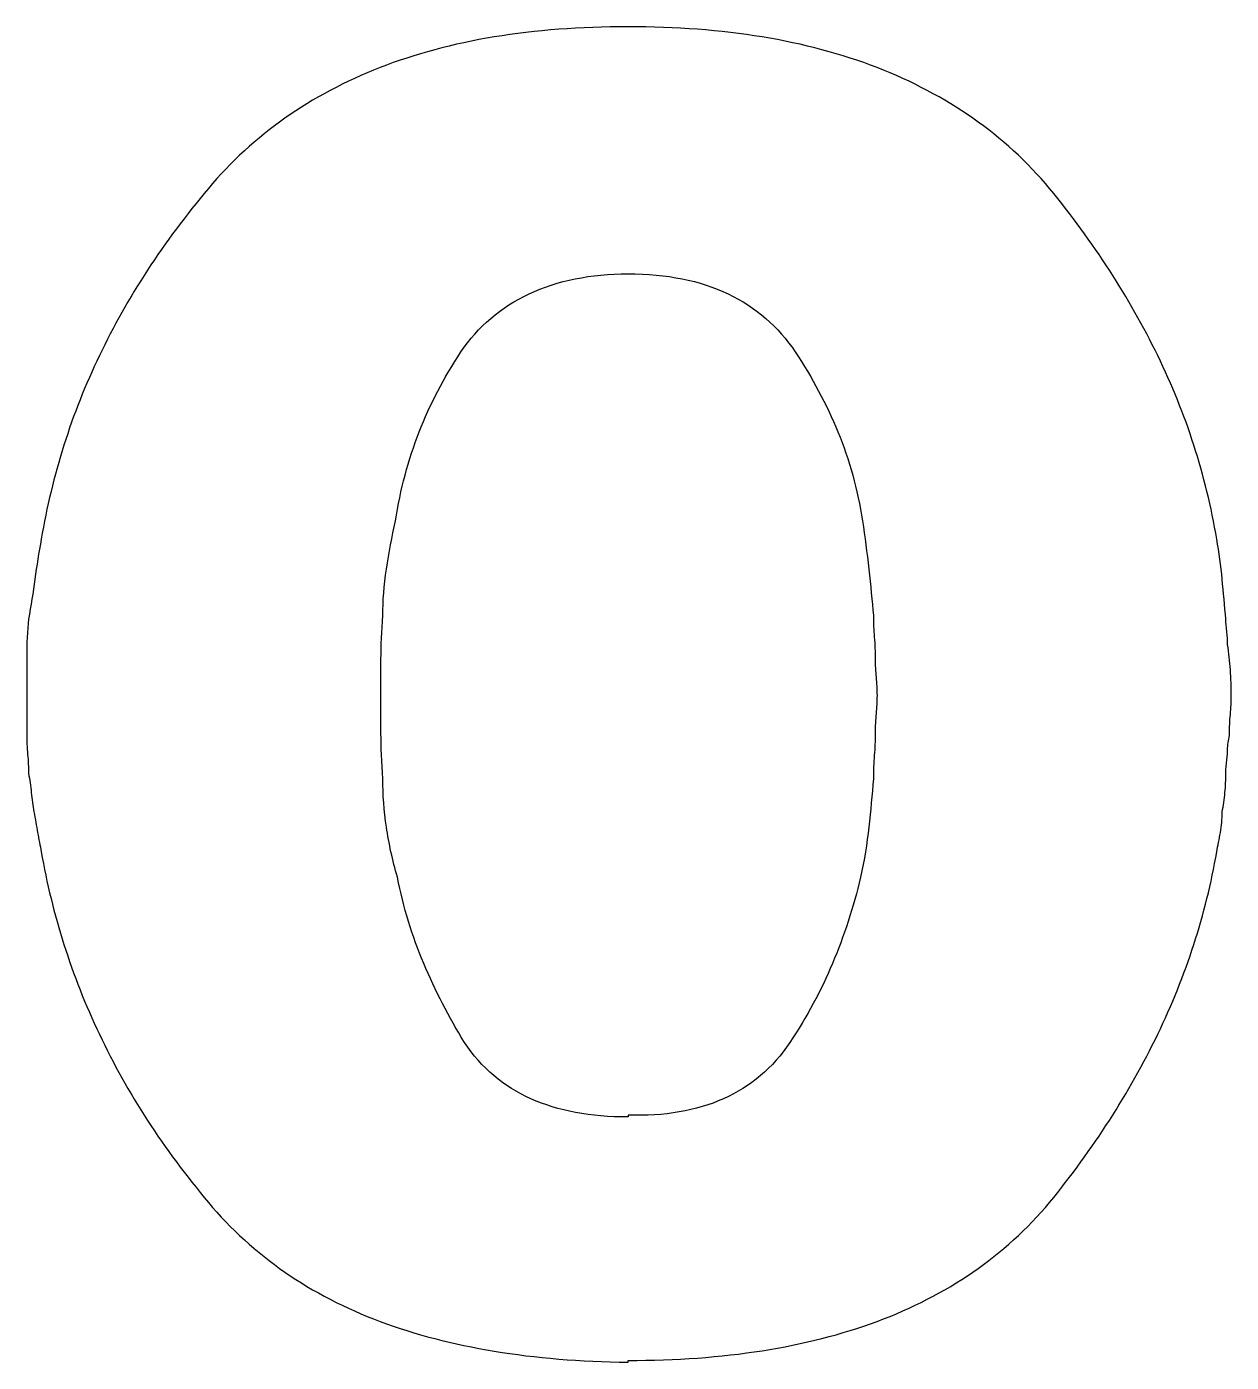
# Model space of a CAD drawing. Header units: millimetres. Extents: x -847 to 848, y -600 to 600.
# Drawn here: x -824.92 to -814.63, y 333.36 to 344.77 of the extents above; entities that cross this region are included whole.
import ezdxf

# ---------------------------------------------------------------- set-up
doc = ezdxf.new("R2010")
doc.units = ezdxf.units.MM
doc.header["$MEASUREMENT"] = 0

msp = doc.modelspace()

# ---------------------------------------------------------------- linework, layer by layer
at = {"color": 250}
for points, knots in [([(-819.7867, 333.3635), (-820.6042, 333.3739), (-821.3104, 333.4903), (-821.9054, 333.7128), (-821.9054, 333.7128), (-822.5005, 333.9353), (-822.9894, 334.2742), (-823.3723, 334.7295), (-823.3723, 334.7295), (-823.7552, 335.1848), (-824.0656, 335.6634), (-824.3036, 336.1653), (-824.3036, 336.1653), (-824.5416, 336.6672), (-824.7072, 337.1872), (-824.8003, 337.7253), (-824.8003, 337.7253), (-824.8107, 337.777), (-824.821, 337.8313), (-824.8314, 337.8883), (-824.8314, 337.8883), (-824.8417, 337.9452), (-824.8521, 338.0047), (-824.8624, 338.0668), (-824.8624, 338.0668), (-824.8728, 338.1185), (-824.8805, 338.1728), (-824.8857, 338.2297), (-824.8857, 338.2297), (-824.8909, 338.2867), (-824.8986, 338.341), (-824.909, 338.3927), (-824.909, 338.3927), (-824.909, 338.4445), (-824.9116, 338.4988), (-824.9167, 338.5557), (-824.9167, 338.5557), (-824.9219, 338.6126), (-824.9245, 338.6721), (-824.9245, 338.7342), (-824.9245, 338.7342), (-824.9245, 338.786), (-824.9245, 338.8403), (-824.9245, 338.8972), (-824.9245, 338.8972), (-824.9245, 338.9541), (-824.9245, 339.0084), (-824.9245, 339.0602), (-824.9245, 339.0602), (-824.9245, 339.174), (-824.9245, 339.2853), (-824.9245, 339.3939), (-824.9245, 339.3939), (-824.9245, 339.5026), (-824.9193, 339.6086), (-824.909, 339.7121), (-824.909, 339.7121), (-824.8883, 339.8259), (-824.8702, 339.9398), (-824.8547, 340.0536), (-824.8547, 340.0536), (-824.8391, 340.1674), (-824.821, 340.2813), (-824.8003, 340.3951), (-824.8003, 340.3951), (-824.7072, 340.9435), (-824.5416, 341.4661), (-824.3036, 341.9628), (-824.3036, 341.9628), (-824.0656, 342.4595), (-823.7552, 342.9356), (-823.3723, 343.3909), (-823.3723, 343.3909), (-822.9894, 343.8462), (-822.5005, 344.1903), (-821.9054, 344.4231), (-821.9054, 344.4231), (-821.3104, 344.6559), (-820.6042, 344.7724), (-819.7867, 344.7724), (-819.7867, 344.7724), (-818.9692, 344.7724), (-818.2603, 344.6559), (-817.6601, 344.4231), (-817.6601, 344.4231), (-817.0599, 344.1903), (-816.5684, 343.8462), (-816.1855, 343.3909), (-816.1855, 343.3909), (-815.813, 342.9356), (-815.5051, 342.4595), (-815.2619, 341.9628), (-815.2619, 341.9628), (-815.0188, 341.4661), (-814.8506, 340.9435), (-814.7575, 340.3951), (-814.7575, 340.3951), (-814.7368, 340.2813), (-814.7212, 340.1674), (-814.7109, 340.0536), (-814.7109, 340.0536), (-814.7005, 339.9398), (-814.6902, 339.8259), (-814.6798, 339.7121), (-814.6798, 339.7121), (-814.6798, 339.6811), (-814.6773, 339.6449), (-814.6721, 339.6035), (-814.6721, 339.6035), (-814.6669, 339.5621), (-814.6643, 339.5258), (-814.6643, 339.4948), (-814.6643, 339.4948), (-814.654, 339.4224), (-814.6462, 339.3499), (-814.641, 339.2775), (-814.641, 339.2775), (-814.6359, 339.2051), (-814.6333, 339.1326), (-814.6333, 339.0602), (-814.6333, 339.0602), (-814.6333, 339.0084), (-814.6359, 338.9541), (-814.641, 338.8972), (-814.641, 338.8972), (-814.6462, 338.8403), (-814.6488, 338.786), (-814.6488, 338.7342), (-814.6488, 338.7342), (-814.6488, 338.7135), (-814.6514, 338.6928), (-814.6566, 338.6721), (-814.6566, 338.6721), (-814.6617, 338.6514), (-814.6643, 338.6307), (-814.6643, 338.61), (-814.6643, 338.61), (-814.6643, 338.579), (-814.6669, 338.5454), (-814.6721, 338.5091), (-814.6721, 338.5091), (-814.6773, 338.4729), (-814.6798, 338.4341), (-814.6798, 338.3927), (-814.6798, 338.3927), (-814.6798, 338.341), (-814.6824, 338.2867), (-814.6876, 338.2297), (-814.6876, 338.2297), (-814.6928, 338.1728), (-814.7005, 338.1185), (-814.7109, 338.0668), (-814.7109, 338.0668), (-814.7109, 338.0047), (-814.7161, 337.9452), (-814.7264, 337.8883), (-814.7264, 337.8883), (-814.7368, 337.8313), (-814.7471, 337.777), (-814.7575, 337.7253), (-814.7575, 337.7253), (-814.8506, 337.1872), (-815.0188, 336.6672), (-815.2619, 336.1653), (-815.2619, 336.1653), (-815.5051, 335.6634), (-815.813, 335.1848), (-816.1855, 334.7295), (-816.1855, 334.7295), (-816.5684, 334.2742), (-817.0599, 333.9353), (-817.6601, 333.7128), (-817.6601, 333.7128), (-818.2603, 333.4903), (-818.9692, 333.3791), (-819.7867, 333.3791), (-819.7867, 333.3791), (-819.7867, 333.3791), (-819.7867, 333.3635), (-819.7867, 333.3635)], [0, 0, 0, 0, 0.0222222, 0.0222222, 0.0222222, 0.0222222, 0.0444444, 0.0444444, 0.0444444, 0.0444444, 0.0666667, 0.0666667, 0.0666667, 0.0666667, 0.0888889, 0.0888889, 0.0888889, 0.0888889, 0.1111111, 0.1111111, 0.1111111, 0.1111111, 0.1333333, 0.1333333, 0.1333333, 0.1333333, 0.1555556, 0.1555556, 0.1555556, 0.1555556, 0.1777778, 0.1777778, 0.1777778, 0.1777778, 0.2, 0.2, 0.2, 0.2, 0.2222222, 0.2222222, 0.2222222, 0.2222222, 0.2444444, 0.2444444, 0.2444444, 0.2444444, 0.2666667, 0.2666667, 0.2666667, 0.2666667, 0.2888889, 0.2888889, 0.2888889, 0.2888889, 0.3111111, 0.3111111, 0.3111111, 0.3111111, 0.3333333, 0.3333333, 0.3333333, 0.3333333, 0.3555556, 0.3555556, 0.3555556, 0.3555556, 0.3777778, 0.3777778, 0.3777778, 0.3777778, 0.4, 0.4, 0.4, 0.4, 0.4222222, 0.4222222, 0.4222222, 0.4222222, 0.4444444, 0.4444444, 0.4444444, 0.4444444, 0.4666667, 0.4666667, 0.4666667, 0.4666667, 0.4888889, 0.4888889, 0.4888889, 0.4888889, 0.5111111, 0.5111111, 0.5111111, 0.5111111, 0.5333333, 0.5333333, 0.5333333, 0.5333333, 0.5555556, 0.5555556, 0.5555556, 0.5555556, 0.5777778, 0.5777778, 0.5777778, 0.5777778, 0.6, 0.6, 0.6, 0.6, 0.6222222, 0.6222222, 0.6222222, 0.6222222, 0.6444444, 0.6444444, 0.6444444, 0.6444444, 0.6666667, 0.6666667, 0.6666667, 0.6666667, 0.6888889, 0.6888889, 0.6888889, 0.6888889, 0.7111111, 0.7111111, 0.7111111, 0.7111111, 0.7333333, 0.7333333, 0.7333333, 0.7333333, 0.7555556, 0.7555556, 0.7555556, 0.7555556, 0.7777778, 0.7777778, 0.7777778, 0.7777778, 0.8, 0.8, 0.8, 0.8, 0.8222222, 0.8222222, 0.8222222, 0.8222222, 0.8444444, 0.8444444, 0.8444444, 0.8444444, 0.8666667, 0.8666667, 0.8666667, 0.8666667, 0.8888889, 0.8888889, 0.8888889, 0.8888889, 0.9111111, 0.9111111, 0.9111111, 0.9111111, 0.9333333, 0.9333333, 0.9333333, 0.9333333, 0.9555556, 0.9555556, 0.9555556, 0.9555556, 0.9777778, 0.9777778, 0.9777778, 0.9777778, 1, 1, 1, 1]), ([(-819.7867, 335.4746), (-819.4762, 335.4642), (-819.2046, 335.5108), (-818.9717, 335.6143), (-818.9717, 335.6143), (-818.7389, 335.7177), (-818.5501, 335.8781), (-818.4052, 336.0954), (-818.4052, 336.0954), (-818.2603, 336.3128), (-818.1387, 336.5378), (-818.0404, 336.7707), (-818.0404, 336.7707), (-817.9421, 337.0035), (-817.8619, 337.2493), (-817.7998, 337.508), (-817.7998, 337.508), (-817.7688, 337.6528), (-817.7455, 337.7951), (-817.73, 337.9348), (-817.73, 337.9348), (-817.7144, 338.0745), (-817.7015, 338.2116), (-817.6912, 338.3462), (-817.6912, 338.3462), (-817.6912, 338.4186), (-817.6886, 338.4859), (-817.6834, 338.5479), (-817.6834, 338.5479), (-817.6782, 338.61), (-817.6756, 338.6721), (-817.6756, 338.7342), (-817.6756, 338.7342), (-817.6756, 338.7963), (-817.673, 338.8532), (-817.6679, 338.905), (-817.6679, 338.905), (-817.6627, 338.9567), (-817.6601, 339.0084), (-817.6601, 339.0602), (-817.6601, 339.0602), (-817.6601, 339.1119), (-817.6627, 339.1637), (-817.6679, 339.2154), (-817.6679, 339.2154), (-817.673, 339.2671), (-817.6756, 339.3189), (-817.6756, 339.3706), (-817.6756, 339.3706), (-817.6756, 339.4327), (-817.6782, 339.4948), (-817.6834, 339.5569), (-817.6834, 339.5569), (-817.6886, 339.619), (-817.6912, 339.6811), (-817.6912, 339.7432), (-817.6912, 339.7432), (-817.7015, 339.8673), (-817.7144, 339.9993), (-817.73, 340.139), (-817.73, 340.139), (-817.7455, 340.2787), (-817.7636, 340.4158), (-817.7843, 340.5503), (-817.7843, 340.5503), (-817.8257, 340.8194), (-817.8955, 341.0729), (-817.9938, 341.3109), (-817.9938, 341.3109), (-818.0921, 341.5489), (-818.2137, 341.7766), (-818.3586, 341.9939), (-818.3586, 341.9939), (-818.5035, 342.2112), (-818.6949, 342.3768), (-818.9329, 342.4906), (-818.9329, 342.4906), (-819.1709, 342.6044), (-819.4555, 342.6613), (-819.7867, 342.6613), (-819.7867, 342.6613), (-820.1074, 342.6613), (-820.3894, 342.6044), (-820.6326, 342.4906), (-820.6326, 342.4906), (-820.8758, 342.3768), (-821.0698, 342.2112), (-821.2147, 341.9939), (-821.2147, 341.9939), (-821.3596, 341.7766), (-821.4786, 341.5489), (-821.5717, 341.3109), (-821.5717, 341.3109), (-821.6648, 341.0729), (-821.7321, 340.8194), (-821.7735, 340.5503), (-821.7735, 340.5503), (-821.8045, 340.4158), (-821.8304, 340.2787), (-821.8511, 340.139), (-821.8511, 340.139), (-821.8718, 339.9993), (-821.8821, 339.8673), (-821.8821, 339.7432), (-821.8821, 339.7432), (-821.8925, 339.6086), (-821.8977, 339.4845), (-821.8977, 339.3706), (-821.8977, 339.3706), (-821.8977, 339.2568), (-821.8977, 339.1533), (-821.8977, 339.0602), (-821.8977, 339.0602), (-821.8977, 338.9567), (-821.8977, 338.848), (-821.8977, 338.7342), (-821.8977, 338.7342), (-821.8977, 338.6204), (-821.8925, 338.491), (-821.8821, 338.3462), (-821.8821, 338.3462), (-821.8821, 338.2116), (-821.8718, 338.0745), (-821.8511, 337.9348), (-821.8511, 337.9348), (-821.8304, 337.7951), (-821.7994, 337.6528), (-821.758, 337.508), (-821.758, 337.508), (-821.7062, 337.2493), (-821.6312, 337.0035), (-821.5329, 336.7707), (-821.5329, 336.7707), (-821.4346, 336.5378), (-821.3182, 336.3128), (-821.1837, 336.0954), (-821.1837, 336.0954), (-821.0388, 335.8781), (-820.8499, 335.7177), (-820.6171, 335.6143), (-820.6171, 335.6143), (-820.3843, 335.5108), (-820.1074, 335.459), (-819.7867, 335.459), (-819.7867, 335.459), (-819.7867, 335.459), (-819.7867, 335.4746), (-819.7867, 335.4746)], [0, 0, 0, 0, 0.027027, 0.027027, 0.027027, 0.027027, 0.0540541, 0.0540541, 0.0540541, 0.0540541, 0.0810811, 0.0810811, 0.0810811, 0.0810811, 0.1081081, 0.1081081, 0.1081081, 0.1081081, 0.1351351, 0.1351351, 0.1351351, 0.1351351, 0.1621622, 0.1621622, 0.1621622, 0.1621622, 0.1891892, 0.1891892, 0.1891892, 0.1891892, 0.2162162, 0.2162162, 0.2162162, 0.2162162, 0.2432432, 0.2432432, 0.2432432, 0.2432432, 0.2702703, 0.2702703, 0.2702703, 0.2702703, 0.2972973, 0.2972973, 0.2972973, 0.2972973, 0.3243243, 0.3243243, 0.3243243, 0.3243243, 0.3513514, 0.3513514, 0.3513514, 0.3513514, 0.3783784, 0.3783784, 0.3783784, 0.3783784, 0.4054054, 0.4054054, 0.4054054, 0.4054054, 0.4324324, 0.4324324, 0.4324324, 0.4324324, 0.4594595, 0.4594595, 0.4594595, 0.4594595, 0.4864865, 0.4864865, 0.4864865, 0.4864865, 0.5135135, 0.5135135, 0.5135135, 0.5135135, 0.5405405, 0.5405405, 0.5405405, 0.5405405, 0.5675676, 0.5675676, 0.5675676, 0.5675676, 0.5945946, 0.5945946, 0.5945946, 0.5945946, 0.6216216, 0.6216216, 0.6216216, 0.6216216, 0.6486486, 0.6486486, 0.6486486, 0.6486486, 0.6756757, 0.6756757, 0.6756757, 0.6756757, 0.7027027, 0.7027027, 0.7027027, 0.7027027, 0.7297297, 0.7297297, 0.7297297, 0.7297297, 0.7567568, 0.7567568, 0.7567568, 0.7567568, 0.7837838, 0.7837838, 0.7837838, 0.7837838, 0.8108108, 0.8108108, 0.8108108, 0.8108108, 0.8378378, 0.8378378, 0.8378378, 0.8378378, 0.8648649, 0.8648649, 0.8648649, 0.8648649, 0.8918919, 0.8918919, 0.8918919, 0.8918919, 0.9189189, 0.9189189, 0.9189189, 0.9189189, 0.9459459, 0.9459459, 0.9459459, 0.9459459, 0.972973, 0.972973, 0.972973, 0.972973, 1, 1, 1, 1])]:
    msp.add_open_spline(points, degree=3, knots=knots, dxfattribs=at)
at = {"color": 250, "lineweight": 5}
for points, knots in [([(-819.7867, 333.3635), (-820.6042, 333.3739), (-821.3104, 333.4903), (-821.9054, 333.7128), (-821.9054, 333.7128), (-822.5005, 333.9353), (-822.9894, 334.2742), (-823.3723, 334.7295), (-823.3723, 334.7295), (-823.7552, 335.1848), (-824.0656, 335.6634), (-824.3036, 336.1653), (-824.3036, 336.1653), (-824.5416, 336.6672), (-824.7072, 337.1872), (-824.8003, 337.7253), (-824.8003, 337.7253), (-824.8107, 337.777), (-824.821, 337.8313), (-824.8314, 337.8883), (-824.8314, 337.8883), (-824.8417, 337.9452), (-824.8521, 338.0047), (-824.8624, 338.0668), (-824.8624, 338.0668), (-824.8728, 338.1185), (-824.8805, 338.1728), (-824.8857, 338.2297), (-824.8857, 338.2297), (-824.8909, 338.2867), (-824.8986, 338.341), (-824.909, 338.3927), (-824.909, 338.3927), (-824.909, 338.4445), (-824.9116, 338.4988), (-824.9167, 338.5557), (-824.9167, 338.5557), (-824.9219, 338.6126), (-824.9245, 338.6721), (-824.9245, 338.7342), (-824.9245, 338.7342), (-824.9245, 338.786), (-824.9245, 338.8403), (-824.9245, 338.8972), (-824.9245, 338.8972), (-824.9245, 338.9541), (-824.9245, 339.0084), (-824.9245, 339.0602), (-824.9245, 339.0602), (-824.9245, 339.174), (-824.9245, 339.2853), (-824.9245, 339.3939), (-824.9245, 339.3939), (-824.9245, 339.5026), (-824.9193, 339.6086), (-824.909, 339.7121), (-824.909, 339.7121), (-824.8883, 339.8259), (-824.8702, 339.9398), (-824.8547, 340.0536), (-824.8547, 340.0536), (-824.8391, 340.1674), (-824.821, 340.2813), (-824.8003, 340.3951), (-824.8003, 340.3951), (-824.7072, 340.9435), (-824.5416, 341.4661), (-824.3036, 341.9628), (-824.3036, 341.9628), (-824.0656, 342.4595), (-823.7552, 342.9356), (-823.3723, 343.3909), (-823.3723, 343.3909), (-822.9894, 343.8462), (-822.5005, 344.1903), (-821.9054, 344.4231), (-821.9054, 344.4231), (-821.3104, 344.6559), (-820.6042, 344.7724), (-819.7867, 344.7724), (-819.7867, 344.7724), (-818.9692, 344.7724), (-818.2603, 344.6559), (-817.6601, 344.4231), (-817.6601, 344.4231), (-817.0599, 344.1903), (-816.5684, 343.8462), (-816.1855, 343.3909), (-816.1855, 343.3909), (-815.813, 342.9356), (-815.5051, 342.4595), (-815.2619, 341.9628), (-815.2619, 341.9628), (-815.0188, 341.4661), (-814.8506, 340.9435), (-814.7575, 340.3951), (-814.7575, 340.3951), (-814.7368, 340.2813), (-814.7212, 340.1674), (-814.7109, 340.0536), (-814.7109, 340.0536), (-814.7005, 339.9398), (-814.6902, 339.8259), (-814.6798, 339.7121), (-814.6798, 339.7121), (-814.6798, 339.6811), (-814.6773, 339.6449), (-814.6721, 339.6035), (-814.6721, 339.6035), (-814.6669, 339.5621), (-814.6643, 339.5258), (-814.6643, 339.4948), (-814.6643, 339.4948), (-814.654, 339.4224), (-814.6462, 339.3499), (-814.641, 339.2775), (-814.641, 339.2775), (-814.6359, 339.2051), (-814.6333, 339.1326), (-814.6333, 339.0602), (-814.6333, 339.0602), (-814.6333, 339.0084), (-814.6359, 338.9541), (-814.641, 338.8972), (-814.641, 338.8972), (-814.6462, 338.8403), (-814.6488, 338.786), (-814.6488, 338.7342), (-814.6488, 338.7342), (-814.6488, 338.7135), (-814.6514, 338.6928), (-814.6566, 338.6721), (-814.6566, 338.6721), (-814.6617, 338.6514), (-814.6643, 338.6307), (-814.6643, 338.61), (-814.6643, 338.61), (-814.6643, 338.579), (-814.6669, 338.5454), (-814.6721, 338.5091), (-814.6721, 338.5091), (-814.6773, 338.4729), (-814.6798, 338.4341), (-814.6798, 338.3927), (-814.6798, 338.3927), (-814.6798, 338.341), (-814.6824, 338.2867), (-814.6876, 338.2297), (-814.6876, 338.2297), (-814.6928, 338.1728), (-814.7005, 338.1185), (-814.7109, 338.0668), (-814.7109, 338.0668), (-814.7109, 338.0047), (-814.7161, 337.9452), (-814.7264, 337.8883), (-814.7264, 337.8883), (-814.7368, 337.8313), (-814.7471, 337.777), (-814.7575, 337.7253), (-814.7575, 337.7253), (-814.8506, 337.1872), (-815.0188, 336.6672), (-815.2619, 336.1653), (-815.2619, 336.1653), (-815.5051, 335.6634), (-815.813, 335.1848), (-816.1855, 334.7295), (-816.1855, 334.7295), (-816.5684, 334.2742), (-817.0599, 333.9353), (-817.6601, 333.7128), (-817.6601, 333.7128), (-818.2603, 333.4903), (-818.9692, 333.3791), (-819.7867, 333.3791), (-819.7867, 333.3791), (-819.7867, 333.3791), (-819.7867, 333.3635), (-819.7867, 333.3635)], [0, 0, 0, 0, 0.0222222, 0.0222222, 0.0222222, 0.0222222, 0.0444444, 0.0444444, 0.0444444, 0.0444444, 0.0666667, 0.0666667, 0.0666667, 0.0666667, 0.0888889, 0.0888889, 0.0888889, 0.0888889, 0.1111111, 0.1111111, 0.1111111, 0.1111111, 0.1333333, 0.1333333, 0.1333333, 0.1333333, 0.1555556, 0.1555556, 0.1555556, 0.1555556, 0.1777778, 0.1777778, 0.1777778, 0.1777778, 0.2, 0.2, 0.2, 0.2, 0.2222222, 0.2222222, 0.2222222, 0.2222222, 0.2444444, 0.2444444, 0.2444444, 0.2444444, 0.2666667, 0.2666667, 0.2666667, 0.2666667, 0.2888889, 0.2888889, 0.2888889, 0.2888889, 0.3111111, 0.3111111, 0.3111111, 0.3111111, 0.3333333, 0.3333333, 0.3333333, 0.3333333, 0.3555556, 0.3555556, 0.3555556, 0.3555556, 0.3777778, 0.3777778, 0.3777778, 0.3777778, 0.4, 0.4, 0.4, 0.4, 0.4222222, 0.4222222, 0.4222222, 0.4222222, 0.4444444, 0.4444444, 0.4444444, 0.4444444, 0.4666667, 0.4666667, 0.4666667, 0.4666667, 0.4888889, 0.4888889, 0.4888889, 0.4888889, 0.5111111, 0.5111111, 0.5111111, 0.5111111, 0.5333333, 0.5333333, 0.5333333, 0.5333333, 0.5555556, 0.5555556, 0.5555556, 0.5555556, 0.5777778, 0.5777778, 0.5777778, 0.5777778, 0.6, 0.6, 0.6, 0.6, 0.6222222, 0.6222222, 0.6222222, 0.6222222, 0.6444444, 0.6444444, 0.6444444, 0.6444444, 0.6666667, 0.6666667, 0.6666667, 0.6666667, 0.6888889, 0.6888889, 0.6888889, 0.6888889, 0.7111111, 0.7111111, 0.7111111, 0.7111111, 0.7333333, 0.7333333, 0.7333333, 0.7333333, 0.7555556, 0.7555556, 0.7555556, 0.7555556, 0.7777778, 0.7777778, 0.7777778, 0.7777778, 0.8, 0.8, 0.8, 0.8, 0.8222222, 0.8222222, 0.8222222, 0.8222222, 0.8444444, 0.8444444, 0.8444444, 0.8444444, 0.8666667, 0.8666667, 0.8666667, 0.8666667, 0.8888889, 0.8888889, 0.8888889, 0.8888889, 0.9111111, 0.9111111, 0.9111111, 0.9111111, 0.9333333, 0.9333333, 0.9333333, 0.9333333, 0.9555556, 0.9555556, 0.9555556, 0.9555556, 0.9777778, 0.9777778, 0.9777778, 0.9777778, 1, 1, 1, 1]), ([(-819.7867, 335.4746), (-819.4762, 335.4642), (-819.2046, 335.5108), (-818.9717, 335.6143), (-818.9717, 335.6143), (-818.7389, 335.7177), (-818.5501, 335.8781), (-818.4052, 336.0954), (-818.4052, 336.0954), (-818.2603, 336.3128), (-818.1387, 336.5378), (-818.0404, 336.7707), (-818.0404, 336.7707), (-817.9421, 337.0035), (-817.8619, 337.2493), (-817.7998, 337.508), (-817.7998, 337.508), (-817.7688, 337.6528), (-817.7455, 337.7951), (-817.73, 337.9348), (-817.73, 337.9348), (-817.7144, 338.0745), (-817.7015, 338.2116), (-817.6912, 338.3462), (-817.6912, 338.3462), (-817.6912, 338.4186), (-817.6886, 338.4859), (-817.6834, 338.5479), (-817.6834, 338.5479), (-817.6782, 338.61), (-817.6756, 338.6721), (-817.6756, 338.7342), (-817.6756, 338.7342), (-817.6756, 338.7963), (-817.673, 338.8532), (-817.6679, 338.905), (-817.6679, 338.905), (-817.6627, 338.9567), (-817.6601, 339.0084), (-817.6601, 339.0602), (-817.6601, 339.0602), (-817.6601, 339.1119), (-817.6627, 339.1637), (-817.6679, 339.2154), (-817.6679, 339.2154), (-817.673, 339.2671), (-817.6756, 339.3189), (-817.6756, 339.3706), (-817.6756, 339.3706), (-817.6756, 339.4327), (-817.6782, 339.4948), (-817.6834, 339.5569), (-817.6834, 339.5569), (-817.6886, 339.619), (-817.6912, 339.6811), (-817.6912, 339.7432), (-817.6912, 339.7432), (-817.7015, 339.8673), (-817.7144, 339.9993), (-817.73, 340.139), (-817.73, 340.139), (-817.7455, 340.2787), (-817.7636, 340.4158), (-817.7843, 340.5503), (-817.7843, 340.5503), (-817.8257, 340.8194), (-817.8955, 341.0729), (-817.9938, 341.3109), (-817.9938, 341.3109), (-818.0921, 341.5489), (-818.2137, 341.7766), (-818.3586, 341.9939), (-818.3586, 341.9939), (-818.5035, 342.2112), (-818.6949, 342.3768), (-818.9329, 342.4906), (-818.9329, 342.4906), (-819.1709, 342.6044), (-819.4555, 342.6613), (-819.7867, 342.6613), (-819.7867, 342.6613), (-820.1074, 342.6613), (-820.3894, 342.6044), (-820.6326, 342.4906), (-820.6326, 342.4906), (-820.8758, 342.3768), (-821.0698, 342.2112), (-821.2147, 341.9939), (-821.2147, 341.9939), (-821.3596, 341.7766), (-821.4786, 341.5489), (-821.5717, 341.3109), (-821.5717, 341.3109), (-821.6648, 341.0729), (-821.7321, 340.8194), (-821.7735, 340.5503), (-821.7735, 340.5503), (-821.8045, 340.4158), (-821.8304, 340.2787), (-821.8511, 340.139), (-821.8511, 340.139), (-821.8718, 339.9993), (-821.8821, 339.8673), (-821.8821, 339.7432), (-821.8821, 339.7432), (-821.8925, 339.6086), (-821.8977, 339.4845), (-821.8977, 339.3706), (-821.8977, 339.3706), (-821.8977, 339.2568), (-821.8977, 339.1533), (-821.8977, 339.0602), (-821.8977, 339.0602), (-821.8977, 338.9567), (-821.8977, 338.848), (-821.8977, 338.7342), (-821.8977, 338.7342), (-821.8977, 338.6204), (-821.8925, 338.491), (-821.8821, 338.3462), (-821.8821, 338.3462), (-821.8821, 338.2116), (-821.8718, 338.0745), (-821.8511, 337.9348), (-821.8511, 337.9348), (-821.8304, 337.7951), (-821.7994, 337.6528), (-821.758, 337.508), (-821.758, 337.508), (-821.7062, 337.2493), (-821.6312, 337.0035), (-821.5329, 336.7707), (-821.5329, 336.7707), (-821.4346, 336.5378), (-821.3182, 336.3128), (-821.1837, 336.0954), (-821.1837, 336.0954), (-821.0388, 335.8781), (-820.8499, 335.7177), (-820.6171, 335.6143), (-820.6171, 335.6143), (-820.3843, 335.5108), (-820.1074, 335.459), (-819.7867, 335.459), (-819.7867, 335.459), (-819.7867, 335.459), (-819.7867, 335.4746), (-819.7867, 335.4746)], [0, 0, 0, 0, 0.027027, 0.027027, 0.027027, 0.027027, 0.0540541, 0.0540541, 0.0540541, 0.0540541, 0.0810811, 0.0810811, 0.0810811, 0.0810811, 0.1081081, 0.1081081, 0.1081081, 0.1081081, 0.1351351, 0.1351351, 0.1351351, 0.1351351, 0.1621622, 0.1621622, 0.1621622, 0.1621622, 0.1891892, 0.1891892, 0.1891892, 0.1891892, 0.2162162, 0.2162162, 0.2162162, 0.2162162, 0.2432432, 0.2432432, 0.2432432, 0.2432432, 0.2702703, 0.2702703, 0.2702703, 0.2702703, 0.2972973, 0.2972973, 0.2972973, 0.2972973, 0.3243243, 0.3243243, 0.3243243, 0.3243243, 0.3513514, 0.3513514, 0.3513514, 0.3513514, 0.3783784, 0.3783784, 0.3783784, 0.3783784, 0.4054054, 0.4054054, 0.4054054, 0.4054054, 0.4324324, 0.4324324, 0.4324324, 0.4324324, 0.4594595, 0.4594595, 0.4594595, 0.4594595, 0.4864865, 0.4864865, 0.4864865, 0.4864865, 0.5135135, 0.5135135, 0.5135135, 0.5135135, 0.5405405, 0.5405405, 0.5405405, 0.5405405, 0.5675676, 0.5675676, 0.5675676, 0.5675676, 0.5945946, 0.5945946, 0.5945946, 0.5945946, 0.6216216, 0.6216216, 0.6216216, 0.6216216, 0.6486486, 0.6486486, 0.6486486, 0.6486486, 0.6756757, 0.6756757, 0.6756757, 0.6756757, 0.7027027, 0.7027027, 0.7027027, 0.7027027, 0.7297297, 0.7297297, 0.7297297, 0.7297297, 0.7567568, 0.7567568, 0.7567568, 0.7567568, 0.7837838, 0.7837838, 0.7837838, 0.7837838, 0.8108108, 0.8108108, 0.8108108, 0.8108108, 0.8378378, 0.8378378, 0.8378378, 0.8378378, 0.8648649, 0.8648649, 0.8648649, 0.8648649, 0.8918919, 0.8918919, 0.8918919, 0.8918919, 0.9189189, 0.9189189, 0.9189189, 0.9189189, 0.9459459, 0.9459459, 0.9459459, 0.9459459, 0.972973, 0.972973, 0.972973, 0.972973, 1, 1, 1, 1])]:
    msp.add_open_spline(points, degree=3, knots=knots, dxfattribs=at)

doc.saveas('drawing.dxf')
